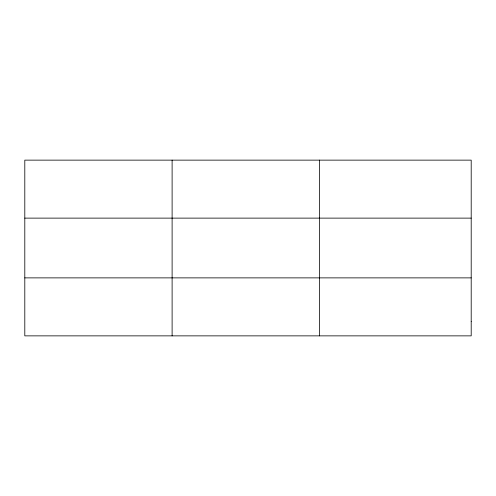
<?xml version="1.0" encoding="UTF-8"?>
<svg xmlns="http://www.w3.org/2000/svg" width="496" height="496" viewBox="0 0 496 496"><rect width="100%" height="100%" fill="white"/><g stroke="black" fill="none" stroke-linecap="round" stroke-linejoin="round"><path stroke-width="0.74" d="M172.112 160.134L172.112 335.866M319.424 160.134L319.424 335.866M24.8 218.122L471.2 218.122M24.8 277.878L471.2 277.878M471.2 321.371L471.2 335.866L24.8 335.866L24.8 160.134L471.2 160.134L471.2 321.371"/></g></svg>
